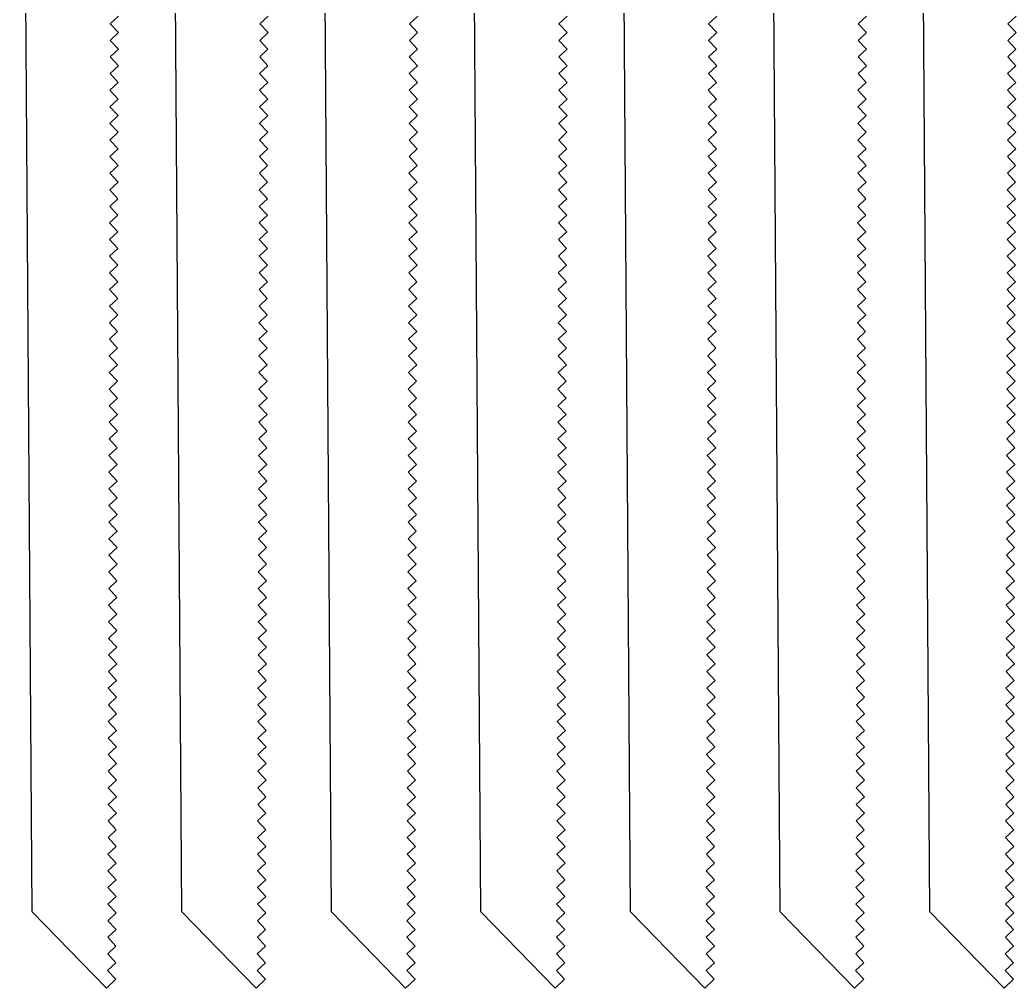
# Model space of a CAD drawing. Extents: x 12 to 2357, y -4 to 494.
# Drawn here: x 883.8 to 982.6, y 13.9 to 110 of the extents above; entities that cross this region are included whole.
import ezdxf

# ---------------------------------------------------------------- set-up
doc = ezdxf.new("R2010")
doc.units = 0
doc.layers.get('0').update_dxf_attribs({"linetype": 'CONTINUOUS'})

msp = doc.modelspace()

# ---------------------------------------------------------------- linework, layer by layer
for p, q in [((884.976, 21.448), (883.764, 197.342)), ((899.816, 21.448), (898.604, 197.342)), ((914.656, 21.448), (913.444, 197.342)), ((929.496, 21.448), (928.284, 197.342)), ((944.336, 21.448), (943.124, 197.342)), ((959.176, 21.448), (957.964, 197.342)), ((974.016, 21.448), (972.803, 197.342)), ((893.541, 110.362), (892.719, 109.585)), ((908.381, 110.362), (907.559, 109.585)), ((923.221, 110.362), (922.399, 109.585)), ((938.061, 110.362), (937.239, 109.585)), ((952.901, 110.362), (952.078, 109.585)), ((967.74, 110.362), (966.918, 109.585)), ((982.58, 110.362), (981.758, 109.585)), ((893.537, 108.708), (892.714, 107.942)), ((892.719, 109.585), (893.537, 108.708)), ((908.377, 108.708), (907.554, 107.942)), ((907.559, 109.585), (908.377, 108.708)), ((923.216, 108.708), (922.394, 107.942)), ((922.399, 109.585), (923.216, 108.708)), ((938.056, 108.708), (937.234, 107.942)), ((937.239, 109.585), (938.056, 108.708)), ((952.896, 108.708), (952.074, 107.942)), ((952.078, 109.585), (952.896, 108.708)), ((967.736, 108.708), (966.914, 107.942)), ((966.918, 109.585), (967.736, 108.708)), ((982.576, 108.708), (981.754, 107.942)), ((981.758, 109.585), (982.576, 108.708)), ((892.714, 107.942), (893.532, 107.065)), ((907.554, 107.942), (908.372, 107.065)), ((922.394, 107.942), (923.212, 107.065)), ((937.234, 107.942), (938.052, 107.065)), ((952.074, 107.942), (952.892, 107.065)), ((966.914, 107.942), (967.732, 107.065)), ((981.754, 107.942), (982.572, 107.065)), ((893.532, 107.065), (892.71, 106.298)), ((908.372, 107.065), (907.55, 106.298)), ((923.212, 107.065), (922.39, 106.298)), ((938.052, 107.065), (937.23, 106.298)), ((952.892, 107.065), (952.07, 106.298)), ((967.732, 107.065), (966.909, 106.298)), ((982.572, 107.065), (981.749, 106.298)), ((892.71, 106.298), (893.528, 105.411)), ((907.55, 106.298), (908.368, 105.411)), ((922.39, 106.298), (923.208, 105.411)), ((937.23, 106.298), (938.047, 105.411)), ((952.07, 106.298), (952.887, 105.411)), ((966.909, 106.298), (967.727, 105.411)), ((981.749, 106.298), (982.567, 105.411)), ((893.528, 105.411), (892.706, 104.644)), ((908.368, 105.411), (907.545, 104.644)), ((923.208, 105.411), (922.385, 104.644)), ((938.047, 105.411), (937.225, 104.644)), ((952.887, 105.411), (952.065, 104.644)), ((967.727, 105.411), (966.905, 104.644)), ((982.567, 105.411), (981.745, 104.644)), ((893.518, 103.773), (892.691, 103.002)), ((892.706, 104.644), (893.518, 103.773)), ((908.358, 103.773), (907.531, 103.002)), ((907.545, 104.644), (908.358, 103.773)), ((923.198, 103.773), (922.37, 103.002)), ((922.385, 104.644), (923.198, 103.773)), ((938.038, 103.773), (937.21, 103.002)), ((937.225, 104.644), (938.038, 103.773)), ((952.878, 103.773), (952.05, 103.002)), ((952.065, 104.644), (952.878, 103.773)), ((967.717, 103.773), (966.89, 103.002)), ((966.905, 104.644), (967.717, 103.773)), ((982.557, 103.773), (981.73, 103.002)), ((981.745, 104.644), (982.557, 103.773)), ((892.691, 103.002), (893.519, 102.113)), ((907.531, 103.002), (908.359, 102.113)), ((922.37, 103.002), (923.199, 102.113)), ((937.21, 103.002), (938.039, 102.113)), ((952.05, 103.002), (952.878, 102.113)), ((966.89, 103.002), (967.718, 102.113)), ((981.73, 103.002), (982.558, 102.113)), ((893.519, 102.113), (892.697, 101.347)), ((908.359, 102.113), (907.537, 101.347)), ((923.199, 102.113), (922.377, 101.347)), ((938.039, 102.113), (937.216, 101.347)), ((952.878, 102.113), (952.056, 101.347)), ((967.718, 102.113), (966.896, 101.347)), ((982.558, 102.113), (981.736, 101.347)), ((892.697, 101.347), (893.515, 100.47)), ((907.537, 101.347), (908.354, 100.47)), ((922.377, 101.347), (923.194, 100.47)), ((937.216, 101.347), (938.034, 100.47)), ((952.056, 101.347), (952.874, 100.47)), ((966.896, 101.347), (967.714, 100.47)), ((981.736, 101.347), (982.554, 100.47)), ((893.515, 100.47), (892.692, 99.703)), ((908.354, 100.47), (907.532, 99.703)), ((923.194, 100.47), (922.372, 99.703)), ((938.034, 100.47), (937.212, 99.703)), ((952.874, 100.47), (952.052, 99.703)), ((967.714, 100.47), (966.892, 99.703)), ((982.554, 100.47), (981.732, 99.703)), ((892.692, 99.703), (893.51, 98.816)), ((907.532, 99.703), (908.35, 98.816)), ((922.372, 99.703), (923.19, 98.816)), ((937.212, 99.703), (938.03, 98.816)), ((952.052, 99.703), (952.87, 98.816)), ((966.892, 99.703), (967.71, 98.816)), ((981.732, 99.703), (982.549, 98.816)), ((893.51, 98.816), (892.688, 98.049)), ((892.688, 98.049), (893.506, 97.172)), ((908.35, 98.816), (907.528, 98.049)), ((907.528, 98.049), (908.346, 97.172)), ((923.19, 98.816), (922.368, 98.049)), ((922.368, 98.049), (923.185, 97.172)), ((938.03, 98.816), (937.208, 98.049)), ((937.208, 98.049), (938.025, 97.172)), ((952.87, 98.816), (952.047, 98.049)), ((952.047, 98.049), (952.865, 97.172)), ((967.71, 98.816), (966.887, 98.049)), ((966.887, 98.049), (967.705, 97.172)), ((982.549, 98.816), (981.727, 98.049)), ((981.727, 98.049), (982.545, 97.172)), ((893.506, 97.172), (892.684, 96.406)), ((908.346, 97.172), (907.523, 96.406)), ((923.185, 97.172), (922.363, 96.406)), ((938.025, 97.172), (937.203, 96.406)), ((952.865, 97.172), (952.043, 96.406)), ((967.705, 97.172), (966.883, 96.406)), ((982.545, 97.172), (981.723, 96.406)), ((892.684, 96.406), (893.496, 95.534)), ((907.523, 96.406), (908.336, 95.534)), ((922.363, 96.406), (923.176, 95.534)), ((937.203, 96.406), (938.016, 95.534)), ((952.043, 96.406), (952.856, 95.534)), ((966.883, 96.406), (967.696, 95.534)), ((981.723, 96.406), (982.536, 95.534)), ((893.496, 95.534), (892.679, 94.762)), ((908.336, 95.534), (907.519, 94.762)), ((923.176, 95.534), (922.359, 94.762)), ((938.016, 95.534), (937.199, 94.762)), ((952.856, 95.534), (952.039, 94.762)), ((967.696, 95.534), (966.879, 94.762)), ((982.536, 95.534), (981.718, 94.762)), ((893.497, 93.885), (892.67, 93.114)), ((892.679, 94.762), (893.497, 93.885)), ((908.337, 93.885), (907.51, 93.114)), ((907.519, 94.762), (908.337, 93.885)), ((923.177, 93.885), (922.349, 93.114)), ((922.359, 94.762), (923.177, 93.885)), ((938.017, 93.885), (937.189, 93.114)), ((937.199, 94.762), (938.017, 93.885)), ((952.856, 93.885), (952.029, 93.114)), ((952.039, 94.762), (952.856, 93.885)), ((967.696, 93.885), (966.869, 93.114)), ((966.879, 94.762), (967.696, 93.885)), ((982.536, 93.885), (981.709, 93.114)), ((981.718, 94.762), (982.536, 93.885)), ((892.67, 93.114), (893.492, 92.231)), ((907.51, 93.114), (908.332, 92.231)), ((922.349, 93.114), (923.172, 92.231)), ((937.189, 93.114), (938.012, 92.231)), ((952.029, 93.114), (952.852, 92.231)), ((966.869, 93.114), (967.692, 92.231)), ((981.709, 93.114), (982.532, 92.231)), ((893.492, 92.231), (892.67, 91.464)), ((908.332, 92.231), (907.51, 91.464)), ((923.172, 92.231), (922.35, 91.464)), ((938.012, 92.231), (937.19, 91.464)), ((952.852, 92.231), (952.03, 91.464)), ((967.692, 92.231), (966.87, 91.464)), ((982.532, 92.231), (981.71, 91.464)), ((892.67, 91.464), (893.488, 90.588)), ((907.51, 91.464), (908.328, 90.588)), ((922.35, 91.464), (923.168, 90.588)), ((937.19, 91.464), (938.008, 90.588)), ((952.03, 91.464), (952.848, 90.588)), ((966.87, 91.464), (967.687, 90.588)), ((981.71, 91.464), (982.527, 90.588)), ((893.488, 90.588), (892.666, 89.821)), ((908.328, 90.588), (907.506, 89.821)), ((923.168, 90.588), (922.346, 89.821)), ((938.008, 90.588), (937.186, 89.821)), ((952.848, 90.588), (952.025, 89.821)), ((967.687, 90.588), (966.865, 89.821)), ((982.527, 90.588), (981.705, 89.821)), ((892.666, 89.821), (893.484, 88.934)), ((907.506, 89.821), (908.323, 88.934)), ((922.346, 89.821), (923.163, 88.934)), ((937.186, 89.821), (938.003, 88.934)), ((952.025, 89.821), (952.843, 88.934)), ((966.865, 89.821), (967.683, 88.934)), ((981.705, 89.821), (982.523, 88.934)), ((893.484, 88.934), (892.661, 88.167)), ((892.661, 88.167), (893.479, 87.29)), ((908.323, 88.934), (907.501, 88.167)), ((907.501, 88.167), (908.319, 87.29)), ((923.163, 88.934), (922.341, 88.167)), ((922.341, 88.167), (923.159, 87.29)), ((938.003, 88.934), (937.181, 88.167)), ((937.181, 88.167), (937.999, 87.29)), ((952.843, 88.934), (952.021, 88.167)), ((952.021, 88.167), (952.839, 87.29)), ((967.683, 88.934), (966.861, 88.167)), ((966.861, 88.167), (967.679, 87.29)), ((982.523, 88.934), (981.701, 88.167)), ((981.701, 88.167), (982.519, 87.29)), ((893.479, 87.29), (892.657, 86.523)), ((908.319, 87.29), (907.497, 86.523)), ((923.159, 87.29), (922.337, 86.523)), ((937.999, 87.29), (937.177, 86.523)), ((952.839, 87.29), (952.017, 86.523)), ((967.679, 87.29), (966.856, 86.523)), ((982.519, 87.29), (981.696, 86.523)), ((892.657, 86.523), (893.475, 85.636)), ((907.497, 86.523), (908.315, 85.636)), ((922.337, 86.523), (923.155, 85.636)), ((937.177, 86.523), (937.994, 85.636)), ((952.017, 86.523), (952.834, 85.636)), ((966.856, 86.523), (967.674, 85.636)), ((981.696, 86.523), (982.514, 85.636)), ((893.475, 85.636), (892.653, 84.87)), ((908.315, 85.636), (907.492, 84.87)), ((923.155, 85.636), (922.332, 84.87)), ((937.994, 85.636), (937.172, 84.87)), ((952.834, 85.636), (952.012, 84.87)), ((967.674, 85.636), (966.852, 84.87)), ((982.514, 85.636), (981.692, 84.87)), ((892.653, 84.87), (893.47, 83.993)), ((907.492, 84.87), (908.31, 83.993)), ((922.332, 84.87), (923.15, 83.993)), ((937.172, 84.87), (937.99, 83.993)), ((952.012, 84.87), (952.83, 83.993)), ((966.852, 84.87), (967.67, 83.993)), ((981.692, 84.87), (982.51, 83.993)), ((893.47, 83.993), (892.648, 83.216)), ((892.648, 83.216), (893.466, 82.339)), ((908.31, 83.993), (907.488, 83.216)), ((907.488, 83.216), (908.306, 82.339)), ((923.15, 83.993), (922.328, 83.216)), ((922.328, 83.216), (923.146, 82.339)), ((937.99, 83.993), (937.168, 83.216)), ((937.168, 83.216), (937.986, 82.339)), ((952.83, 83.993), (952.008, 83.216)), ((952.008, 83.216), (952.825, 82.339)), ((967.67, 83.993), (966.848, 83.216)), ((966.848, 83.216), (967.665, 82.339)), ((982.51, 83.993), (981.687, 83.216)), ((981.687, 83.216), (982.505, 82.339)), ((893.466, 82.339), (892.644, 81.572)), ((908.306, 82.339), (907.484, 81.572)), ((923.146, 82.339), (922.324, 81.572)), ((937.986, 82.339), (937.163, 81.572)), ((952.825, 82.339), (952.003, 81.572)), ((967.665, 82.339), (966.843, 81.572)), ((982.505, 82.339), (981.683, 81.572)), ((892.644, 81.572), (893.462, 80.695)), ((907.484, 81.572), (908.301, 80.695)), ((922.324, 81.572), (923.141, 80.695)), ((937.163, 81.572), (937.981, 80.695)), ((952.003, 81.572), (952.821, 80.695)), ((966.843, 81.572), (967.661, 80.695)), ((981.683, 81.572), (982.501, 80.695)), ((893.462, 80.695), (892.639, 79.918)), ((908.301, 80.695), (907.479, 79.918)), ((923.141, 80.695), (922.319, 79.918)), ((937.981, 80.695), (937.159, 79.918)), ((952.821, 80.695), (951.999, 79.918)), ((967.661, 80.695), (966.839, 79.918)), ((982.501, 80.695), (981.679, 79.918)), ((892.639, 79.918), (893.457, 79.041)), ((907.479, 79.918), (908.297, 79.041)), ((922.319, 79.918), (923.137, 79.041)), ((937.159, 79.918), (937.977, 79.041)), ((951.999, 79.918), (952.817, 79.041)), ((966.839, 79.918), (967.657, 79.041)), ((981.679, 79.918), (982.496, 79.041)), ((893.457, 79.041), (892.635, 78.275)), ((892.635, 78.275), (893.453, 77.398)), ((908.297, 79.041), (907.475, 78.275)), ((907.475, 78.275), (908.293, 77.398)), ((923.137, 79.041), (922.315, 78.275)), ((922.315, 78.275), (923.132, 77.398)), ((937.977, 79.041), (937.155, 78.275)), ((937.155, 78.275), (937.972, 77.398)), ((952.817, 79.041), (951.994, 78.275)), ((951.994, 78.275), (952.812, 77.398)), ((967.657, 79.041), (966.834, 78.275)), ((966.834, 78.275), (967.652, 77.398)), ((982.496, 79.041), (981.674, 78.275)), ((981.674, 78.275), (982.492, 77.398)), ((893.453, 77.398), (892.63, 76.631)), ((908.293, 77.398), (907.47, 76.631)), ((923.132, 77.398), (922.31, 76.631)), ((937.972, 77.398), (937.15, 76.631)), ((952.812, 77.398), (951.99, 76.631)), ((967.652, 77.398), (966.83, 76.631)), ((982.492, 77.398), (981.67, 76.631)), ((892.63, 76.631), (893.448, 75.744)), ((907.47, 76.631), (908.288, 75.744)), ((922.31, 76.631), (923.128, 75.744)), ((937.15, 76.631), (937.968, 75.744)), ((951.99, 76.631), (952.808, 75.744)), ((966.83, 76.631), (967.648, 75.744)), ((981.67, 76.631), (982.488, 75.744)), ((893.448, 75.744), (892.626, 74.977)), ((908.288, 75.744), (907.466, 74.977)), ((923.128, 75.744), (922.306, 74.977)), ((937.968, 75.744), (937.146, 74.977)), ((952.808, 75.744), (951.986, 74.977)), ((967.648, 75.744), (966.826, 74.977)), ((982.488, 75.744), (981.665, 74.977)), ((892.626, 74.977), (893.438, 74.106)), ((907.466, 74.977), (908.278, 74.106)), ((922.306, 74.977), (923.118, 74.106)), ((937.146, 74.977), (937.958, 74.106)), ((951.986, 74.977), (952.798, 74.106)), ((966.826, 74.977), (967.638, 74.106)), ((981.665, 74.977), (982.478, 74.106)), ((893.438, 74.106), (892.611, 73.334)), ((892.611, 73.334), (893.439, 72.446)), ((908.278, 74.106), (907.451, 73.334)), ((907.451, 73.334), (908.279, 72.446)), ((923.118, 74.106), (922.291, 73.334)), ((922.291, 73.334), (923.119, 72.446)), ((937.958, 74.106), (937.131, 73.334)), ((937.131, 73.334), (937.959, 72.446)), ((952.798, 74.106), (951.971, 73.334)), ((951.971, 73.334), (952.799, 72.446)), ((967.638, 74.106), (966.811, 73.334)), ((966.811, 73.334), (967.639, 72.446)), ((982.478, 74.106), (981.651, 73.334)), ((981.651, 73.334), (982.479, 72.446)), ((893.439, 72.446), (892.617, 71.68)), ((908.279, 72.446), (907.457, 71.68)), ((923.119, 72.446), (922.297, 71.68)), ((937.959, 72.446), (937.137, 71.68)), ((952.799, 72.446), (951.977, 71.68)), ((967.639, 72.446), (966.817, 71.68)), ((982.479, 72.446), (981.657, 71.68)), ((892.617, 71.68), (893.435, 70.803)), ((907.457, 71.68), (908.275, 70.803)), ((922.297, 71.68), (923.115, 70.803)), ((937.137, 71.68), (937.955, 70.803)), ((951.977, 71.68), (952.795, 70.803)), ((966.817, 71.68), (967.634, 70.803)), ((981.657, 71.68), (982.474, 70.803)), ((893.435, 70.803), (892.613, 70.036)), ((908.275, 70.803), (907.453, 70.036)), ((923.115, 70.803), (922.293, 70.036)), ((937.955, 70.803), (937.132, 70.036)), ((952.795, 70.803), (951.972, 70.036)), ((967.634, 70.803), (966.812, 70.036)), ((982.474, 70.803), (981.652, 70.036)), ((892.613, 70.036), (893.431, 69.149)), ((907.453, 70.036), (908.27, 69.149)), ((922.293, 70.036), (923.11, 69.149)), ((937.132, 70.036), (937.95, 69.149)), ((951.972, 70.036), (952.79, 69.149)), ((966.812, 70.036), (967.63, 69.149)), ((981.652, 70.036), (982.47, 69.149)), ((893.431, 69.149), (892.608, 68.382)), ((892.608, 68.382), (893.426, 67.505)), ((908.27, 69.149), (907.448, 68.382)), ((907.448, 68.382), (908.266, 67.505)), ((923.11, 69.149), (922.288, 68.382)), ((922.288, 68.382), (923.106, 67.505)), ((937.95, 69.149), (937.128, 68.382)), ((937.128, 68.382), (937.946, 67.505)), ((952.79, 69.149), (951.968, 68.382)), ((951.968, 68.382), (952.786, 67.505)), ((967.63, 69.149), (966.808, 68.382)), ((966.808, 68.382), (967.626, 67.505)), ((982.47, 69.149), (981.648, 68.382)), ((981.648, 68.382), (982.465, 67.505)), ((893.426, 67.505), (892.594, 66.729)), ((908.266, 67.505), (907.434, 66.729)), ((923.106, 67.505), (922.274, 66.729)), ((937.946, 67.505), (937.113, 66.729)), ((952.786, 67.505), (951.953, 66.729)), ((967.626, 67.505), (966.793, 66.729)), ((982.465, 67.505), (981.633, 66.729)), ((892.594, 66.729), (893.417, 65.847)), ((907.434, 66.729), (908.257, 65.847)), ((922.274, 66.729), (923.096, 65.847)), ((937.113, 66.729), (937.936, 65.847)), ((951.953, 66.729), (952.776, 65.847)), ((966.793, 66.729), (967.616, 65.847)), ((981.633, 66.729), (982.456, 65.847)), ((893.417, 65.847), (892.6, 65.074)), ((908.257, 65.847), (907.439, 65.074)), ((923.096, 65.847), (922.279, 65.074)), ((937.936, 65.847), (937.119, 65.074)), ((952.776, 65.847), (951.959, 65.074)), ((967.616, 65.847), (966.799, 65.074)), ((982.456, 65.847), (981.639, 65.074)), ((892.6, 65.074), (893.417, 64.198)), ((907.439, 65.074), (908.257, 64.198)), ((922.279, 65.074), (923.097, 64.198)), ((937.119, 65.074), (937.937, 64.198)), ((951.959, 65.074), (952.777, 64.198)), ((966.799, 65.074), (967.617, 64.198)), ((981.639, 65.074), (982.457, 64.198)), ((893.417, 64.198), (892.59, 63.426)), ((892.59, 63.426), (893.413, 62.544)), ((908.257, 64.198), (907.43, 63.426)), ((907.43, 63.426), (908.253, 62.544)), ((923.097, 64.198), (922.27, 63.426)), ((922.27, 63.426), (923.093, 62.544)), ((937.937, 64.198), (937.11, 63.426)), ((937.11, 63.426), (937.933, 62.544)), ((952.777, 64.198), (951.95, 63.426)), ((951.95, 63.426), (952.772, 62.544)), ((967.617, 64.198), (966.789, 63.426)), ((966.789, 63.426), (967.612, 62.544)), ((982.457, 64.198), (981.629, 63.426)), ((981.629, 63.426), (982.452, 62.544)), ((893.413, 62.544), (892.591, 61.777)), ((908.253, 62.544), (907.431, 61.777)), ((923.093, 62.544), (922.27, 61.777)), ((937.933, 62.544), (937.11, 61.777)), ((952.772, 62.544), (951.95, 61.777)), ((967.612, 62.544), (966.79, 61.777)), ((982.452, 62.544), (981.63, 61.777)), ((892.591, 61.777), (893.408, 60.9)), ((907.431, 61.777), (908.248, 60.9)), ((922.27, 61.777), (923.088, 60.9)), ((937.11, 61.777), (937.928, 60.9)), ((951.95, 61.777), (952.768, 60.9)), ((966.79, 61.777), (967.608, 60.9)), ((981.63, 61.777), (982.448, 60.9)), ((893.408, 60.9), (892.586, 60.133)), ((908.248, 60.9), (907.426, 60.133)), ((923.088, 60.9), (922.266, 60.133)), ((937.928, 60.9), (937.106, 60.133)), ((952.768, 60.9), (951.946, 60.133)), ((967.608, 60.9), (966.786, 60.133)), ((982.448, 60.9), (981.626, 60.133)), ((892.586, 60.133), (893.404, 59.246)), ((907.426, 60.133), (908.244, 59.246)), ((922.266, 60.133), (923.084, 59.246)), ((937.106, 60.133), (937.924, 59.246)), ((951.946, 60.133), (952.764, 59.246)), ((966.786, 60.133), (967.603, 59.246)), ((981.626, 60.133), (982.443, 59.246)), ((893.404, 59.246), (892.582, 58.48)), ((892.582, 58.48), (893.4, 57.603)), ((908.244, 59.246), (907.422, 58.48)), ((907.422, 58.48), (908.24, 57.603)), ((923.084, 59.246), (922.262, 58.48)), ((922.262, 58.48), (923.079, 57.603)), ((937.924, 59.246), (937.101, 58.48)), ((937.101, 58.48), (937.919, 57.603)), ((952.764, 59.246), (951.941, 58.48)), ((951.941, 58.48), (952.759, 57.603)), ((967.603, 59.246), (966.781, 58.48)), ((966.781, 58.48), (967.599, 57.603)), ((982.443, 59.246), (981.621, 58.48)), ((981.621, 58.48), (982.439, 57.603)), ((893.4, 57.603), (892.577, 56.836)), ((908.24, 57.603), (907.417, 56.836)), ((923.079, 57.603), (922.257, 56.836)), ((937.919, 57.603), (937.097, 56.836)), ((952.759, 57.603), (951.937, 56.836)), ((967.599, 57.603), (966.777, 56.836)), ((982.439, 57.603), (981.617, 56.836)), ((892.577, 56.836), (893.395, 55.949)), ((907.417, 56.836), (908.235, 55.949)), ((922.257, 56.836), (923.075, 55.949)), ((937.097, 56.836), (937.915, 55.949)), ((951.937, 56.836), (952.755, 55.949)), ((966.777, 56.836), (967.595, 55.949)), ((981.617, 56.836), (982.435, 55.949)), ((893.395, 55.949), (892.573, 55.182)), ((908.235, 55.949), (907.413, 55.182)), ((923.075, 55.949), (922.253, 55.182)), ((937.915, 55.949), (937.093, 55.182)), ((952.755, 55.949), (951.933, 55.182)), ((967.595, 55.949), (966.772, 55.182)), ((982.435, 55.949), (981.612, 55.182)), ((892.573, 55.182), (893.391, 54.305)), ((907.413, 55.182), (908.231, 54.305)), ((922.253, 55.182), (923.071, 54.305)), ((937.093, 55.182), (937.91, 54.305)), ((951.933, 55.182), (952.75, 54.305)), ((966.772, 55.182), (967.59, 54.305)), ((981.612, 55.182), (982.43, 54.305)), ((893.391, 54.305), (892.569, 53.528)), ((892.569, 53.528), (893.386, 52.651)), ((908.231, 54.305), (907.408, 53.528)), ((907.408, 53.528), (908.226, 52.651)), ((923.071, 54.305), (922.248, 53.528)), ((922.248, 53.528), (923.066, 52.651)), ((937.91, 54.305), (937.088, 53.528)), ((937.088, 53.528), (937.906, 52.651)), ((952.75, 54.305), (951.928, 53.528)), ((951.928, 53.528), (952.746, 52.651)), ((967.59, 54.305), (966.768, 53.528)), ((966.768, 53.528), (967.586, 52.651)), ((982.43, 54.305), (981.608, 53.528)), ((981.608, 53.528), (982.426, 52.651)), ((893.386, 52.651), (892.564, 51.885)), ((908.226, 52.651), (907.404, 51.885)), ((923.066, 52.651), (922.244, 51.885)), ((937.906, 52.651), (937.084, 51.885)), ((952.746, 52.651), (951.924, 51.885)), ((967.586, 52.651), (966.764, 51.885)), ((982.426, 52.651), (981.603, 51.885)), ((892.564, 51.885), (893.382, 51.008)), ((907.404, 51.885), (908.222, 51.008)), ((922.244, 51.885), (923.062, 51.008)), ((937.084, 51.885), (937.902, 51.008)), ((951.924, 51.885), (952.741, 51.008)), ((966.764, 51.885), (967.581, 51.008)), ((981.603, 51.885), (982.421, 51.008)), ((893.382, 51.008), (892.56, 50.231)), ((908.222, 51.008), (907.4, 50.231)), ((923.062, 51.008), (922.239, 50.231)), ((937.902, 51.008), (937.079, 50.231)), ((952.741, 51.008), (951.919, 50.231)), ((967.581, 51.008), (966.759, 50.231)), ((982.421, 51.008), (981.599, 50.231)), ((892.56, 50.231), (893.377, 49.354)), ((907.4, 50.231), (908.217, 49.354)), ((922.239, 50.231), (923.057, 49.354)), ((937.079, 50.231), (937.897, 49.354)), ((951.919, 50.231), (952.737, 49.354)), ((966.759, 50.231), (967.577, 49.354)), ((981.599, 50.231), (982.417, 49.354)), ((893.377, 49.354), (892.555, 48.587)), ((892.555, 48.587), (893.373, 47.71)), ((908.217, 49.354), (907.395, 48.587)), ((907.395, 48.587), (908.213, 47.71)), ((923.057, 49.354), (922.235, 48.587)), ((922.235, 48.587), (923.053, 47.71)), ((937.897, 49.354), (937.075, 48.587)), ((937.075, 48.587), (937.893, 47.71)), ((952.737, 49.354), (951.915, 48.587)), ((951.915, 48.587), (952.733, 47.71)), ((967.577, 49.354), (966.755, 48.587)), ((966.755, 48.587), (967.573, 47.71)), ((982.417, 49.354), (981.595, 48.587)), ((981.595, 48.587), (982.412, 47.71)), ((893.373, 47.71), (892.551, 46.943)), ((908.213, 47.71), (907.391, 46.943)), ((923.053, 47.71), (922.231, 46.943)), ((937.893, 47.71), (937.071, 46.943)), ((952.733, 47.71), (951.91, 46.943)), ((967.573, 47.71), (966.75, 46.943)), ((982.412, 47.71), (981.59, 46.943)), ((892.551, 46.943), (893.369, 46.056)), ((907.391, 46.943), (908.209, 46.056)), ((922.231, 46.943), (923.048, 46.056)), ((937.071, 46.943), (937.888, 46.056)), ((951.91, 46.943), (952.728, 46.056)), ((966.75, 46.943), (967.568, 46.056)), ((981.59, 46.943), (982.408, 46.056)), ((893.369, 46.056), (892.546, 45.29)), ((908.209, 46.056), (907.386, 45.29)), ((923.048, 46.056), (922.226, 45.29)), ((937.888, 46.056), (937.066, 45.29)), ((952.728, 46.056), (951.906, 45.29)), ((967.568, 46.056), (966.746, 45.29)), ((982.408, 46.056), (981.586, 45.29)), ((892.546, 45.29), (893.359, 44.418)), ((907.386, 45.29), (908.199, 44.418)), ((922.226, 45.29), (923.039, 44.418)), ((937.066, 45.29), (937.879, 44.418)), ((951.906, 45.29), (952.718, 44.418)), ((966.746, 45.29), (967.558, 44.418)), ((981.586, 45.29), (982.398, 44.418)), ((893.359, 44.418), (892.532, 43.647)), ((892.532, 43.647), (893.36, 42.759)), ((908.199, 44.418), (907.371, 43.647)), ((907.371, 43.647), (908.2, 42.759)), ((923.039, 44.418), (922.211, 43.647)), ((922.211, 43.647), (923.04, 42.759)), ((937.879, 44.418), (937.051, 43.647)), ((937.051, 43.647), (937.879, 42.759)), ((952.718, 44.418), (951.891, 43.647)), ((951.891, 43.647), (952.719, 42.759)), ((967.558, 44.418), (966.731, 43.647)), ((966.731, 43.647), (967.559, 42.759)), ((982.398, 44.418), (981.571, 43.647)), ((981.571, 43.647), (982.399, 42.759)), ((893.36, 42.759), (892.538, 41.992)), ((908.2, 42.759), (907.378, 41.992)), ((923.04, 42.759), (922.217, 41.992)), ((937.879, 42.759), (937.057, 41.992)), ((952.719, 42.759), (951.897, 41.992)), ((967.559, 42.759), (966.737, 41.992)), ((982.399, 42.759), (981.577, 41.992)), ((892.538, 41.992), (893.355, 41.115)), ((907.378, 41.992), (908.195, 41.115)), ((922.217, 41.992), (923.035, 41.115)), ((937.057, 41.992), (937.875, 41.115)), ((951.897, 41.992), (952.715, 41.115)), ((966.737, 41.992), (967.555, 41.115)), ((981.577, 41.992), (982.395, 41.115)), ((893.355, 41.115), (892.533, 40.348)), ((908.195, 41.115), (907.373, 40.348)), ((923.035, 41.115), (922.213, 40.348)), ((937.875, 41.115), (937.053, 40.348)), ((952.715, 41.115), (951.893, 40.348)), ((967.555, 41.115), (966.733, 40.348)), ((982.395, 41.115), (981.573, 40.348)), ((892.533, 40.348), (893.351, 39.461)), ((907.373, 40.348), (908.191, 39.461)), ((922.213, 40.348), (923.031, 39.461)), ((937.053, 40.348), (937.871, 39.461)), ((951.893, 40.348), (952.711, 39.461)), ((966.733, 40.348), (967.55, 39.461)), ((981.573, 40.348), (982.39, 39.461)), ((893.351, 39.461), (892.529, 38.695)), ((892.529, 38.695), (893.347, 37.818)), ((908.191, 39.461), (907.369, 38.695)), ((907.369, 38.695), (908.186, 37.818)), ((923.031, 39.461), (922.209, 38.695)), ((922.209, 38.695), (923.026, 37.818)), ((937.871, 39.461), (937.048, 38.695)), ((937.048, 38.695), (937.866, 37.818)), ((952.711, 39.461), (951.888, 38.695)), ((951.888, 38.695), (952.706, 37.818)), ((967.55, 39.461), (966.728, 38.695)), ((966.728, 38.695), (967.546, 37.818)), ((982.39, 39.461), (981.568, 38.695)), ((981.568, 38.695), (982.386, 37.818)), ((893.347, 37.818), (892.524, 37.051)), ((908.186, 37.818), (907.364, 37.051)), ((923.026, 37.818), (922.204, 37.051)), ((937.866, 37.818), (937.044, 37.051)), ((952.706, 37.818), (951.884, 37.051)), ((967.546, 37.818), (966.724, 37.051)), ((982.386, 37.818), (981.564, 37.051)), ((892.524, 37.051), (893.337, 36.179)), ((907.364, 37.051), (908.177, 36.179)), ((922.204, 37.051), (923.017, 36.179)), ((937.044, 37.051), (937.857, 36.179)), ((951.884, 37.051), (952.697, 36.179)), ((966.724, 37.051), (967.537, 36.179)), ((981.564, 37.051), (982.376, 36.179)), ((893.337, 36.179), (892.52, 35.407)), ((908.177, 36.179), (907.36, 35.407)), ((923.017, 36.179), (922.2, 35.407)), ((937.857, 36.179), (937.04, 35.407)), ((952.697, 36.179), (951.88, 35.407)), ((967.537, 36.179), (966.719, 35.407)), ((982.376, 36.179), (981.559, 35.407)), ((892.52, 35.407), (893.338, 34.53)), ((907.36, 35.407), (908.178, 34.53)), ((922.2, 35.407), (923.018, 34.53)), ((937.04, 35.407), (937.857, 34.53)), ((951.88, 35.407), (952.697, 34.53)), ((966.719, 35.407), (967.537, 34.53)), ((981.559, 35.407), (982.377, 34.53)), ((893.338, 34.53), (892.51, 33.759)), ((892.51, 33.759), (893.333, 32.877)), ((908.178, 34.53), (907.35, 33.759)), ((907.35, 33.759), (908.173, 32.877)), ((923.018, 34.53), (922.19, 33.759)), ((922.19, 33.759), (923.013, 32.877)), ((937.857, 34.53), (937.03, 33.759)), ((937.03, 33.759), (937.853, 32.877)), ((952.697, 34.53), (951.87, 33.759)), ((951.87, 33.759), (952.693, 32.877)), ((967.537, 34.53), (966.71, 33.759)), ((966.71, 33.759), (967.533, 32.877)), ((982.377, 34.53), (981.55, 33.759)), ((981.55, 33.759), (982.373, 32.877)), ((893.333, 32.877), (892.511, 32.11)), ((908.173, 32.877), (907.351, 32.11)), ((923.013, 32.877), (922.191, 32.11)), ((937.853, 32.877), (937.031, 32.11)), ((952.693, 32.877), (951.871, 32.11)), ((967.533, 32.877), (966.711, 32.11)), ((982.373, 32.877), (981.55, 32.11)), ((892.511, 32.11), (893.329, 31.233)), ((907.351, 32.11), (908.169, 31.233)), ((922.191, 32.11), (923.009, 31.233)), ((937.031, 32.11), (937.849, 31.233)), ((951.871, 32.11), (952.688, 31.233)), ((966.711, 32.11), (967.528, 31.233)), ((981.55, 32.11), (982.368, 31.233)), ((893.329, 31.233), (892.507, 30.466)), ((908.169, 31.233), (907.347, 30.466)), ((923.009, 31.233), (922.187, 30.466)), ((937.849, 31.233), (937.026, 30.466)), ((952.688, 31.233), (951.866, 30.466)), ((967.528, 31.233), (966.706, 30.466)), ((982.368, 31.233), (981.546, 30.466)), ((892.507, 30.466), (893.324, 29.579)), ((907.347, 30.466), (908.164, 29.579)), ((922.187, 30.466), (923.004, 29.579)), ((937.026, 30.466), (937.844, 29.579)), ((951.866, 30.466), (952.684, 29.579)), ((966.706, 30.466), (967.524, 29.579)), ((981.546, 30.466), (982.364, 29.579)), ((893.324, 29.579), (892.502, 28.812)), ((892.502, 28.812), (893.32, 27.935)), ((908.164, 29.579), (907.342, 28.812)), ((907.342, 28.812), (908.16, 27.935)), ((923.004, 29.579), (922.182, 28.812)), ((922.182, 28.812), (923, 27.935)), ((937.844, 29.579), (937.022, 28.812)), ((937.022, 28.812), (937.84, 27.935)), ((952.684, 29.579), (951.862, 28.812)), ((951.862, 28.812), (952.68, 27.935)), ((967.524, 29.579), (966.702, 28.812)), ((966.702, 28.812), (967.52, 27.935)), ((982.364, 29.579), (981.542, 28.812)), ((981.542, 28.812), (982.359, 27.935)), ((893.32, 27.935), (892.498, 27.169)), ((908.16, 27.935), (907.338, 27.169)), ((923, 27.935), (922.178, 27.169)), ((937.84, 27.935), (937.018, 27.169)), ((952.68, 27.935), (951.857, 27.169)), ((967.52, 27.935), (966.697, 27.169)), ((982.359, 27.935), (981.537, 27.169)), ((892.498, 27.169), (893.316, 26.282)), ((907.338, 27.169), (908.156, 26.282)), ((922.178, 27.169), (922.995, 26.282)), ((937.018, 27.169), (937.835, 26.282)), ((951.857, 27.169), (952.675, 26.282)), ((966.697, 27.169), (967.515, 26.282)), ((981.537, 27.169), (982.355, 26.282)), ((893.316, 26.282), (892.493, 25.515)), ((908.156, 26.282), (907.333, 25.515)), ((922.995, 26.282), (922.173, 25.515)), ((937.835, 26.282), (937.013, 25.515)), ((952.675, 26.282), (951.853, 25.515)), ((967.515, 26.282), (966.693, 25.515)), ((982.355, 26.282), (981.533, 25.515)), ((892.493, 25.515), (893.311, 24.638)), ((907.333, 25.515), (908.151, 24.638)), ((922.173, 25.515), (922.991, 24.638)), ((937.013, 25.515), (937.831, 24.638)), ((951.853, 25.515), (952.671, 24.638)), ((966.693, 25.515), (967.511, 24.638)), ((981.533, 25.515), (982.351, 24.638)), ((893.311, 24.638), (892.489, 23.861)), ((892.489, 23.861), (893.307, 22.984)), ((908.151, 24.638), (907.329, 23.861)), ((907.329, 23.861), (908.147, 22.984)), ((922.991, 24.638), (922.169, 23.861)), ((922.169, 23.861), (922.987, 22.984)), ((937.831, 24.638), (937.009, 23.861)), ((937.009, 23.861), (937.826, 22.984)), ((952.671, 24.638), (951.849, 23.861)), ((951.849, 23.861), (952.666, 22.984)), ((967.511, 24.638), (966.688, 23.861)), ((966.688, 23.861), (967.506, 22.984)), ((982.351, 24.638), (981.528, 23.861)), ((981.528, 23.861), (982.346, 22.984)), ((893.307, 22.984), (892.485, 22.217)), ((908.147, 22.984), (907.325, 22.217)), ((922.987, 22.984), (922.164, 22.217)), ((937.826, 22.984), (937.004, 22.217)), ((952.666, 22.984), (951.844, 22.217)), ((967.506, 22.984), (966.684, 22.217)), ((982.346, 22.984), (981.524, 22.217)), ((892.485, 22.217), (893.302, 21.34)), ((907.325, 22.217), (908.142, 21.34)), ((922.164, 22.217), (922.982, 21.34)), ((937.004, 22.217), (937.822, 21.34)), ((951.844, 22.217), (952.662, 21.34)), ((966.684, 22.217), (967.502, 21.34)), ((981.524, 22.217), (982.342, 21.34)), ((892.343, 13.878), (884.976, 21.448)), ((893.302, 21.34), (892.48, 20.564)), ((907.183, 13.878), (899.816, 21.448)), ((908.142, 21.34), (907.32, 20.564)), ((922.023, 13.878), (914.656, 21.448)), ((922.982, 21.34), (922.16, 20.564)), ((936.863, 13.878), (929.496, 21.448)), ((937.822, 21.34), (937, 20.564)), ((951.703, 13.878), (944.336, 21.448)), ((952.662, 21.34), (951.84, 20.564)), ((966.543, 13.878), (959.176, 21.448)), ((967.502, 21.34), (966.68, 20.564)), ((981.383, 13.878), (974.016, 21.448)), ((982.342, 21.34), (981.52, 20.564)), ((892.48, 20.564), (893.298, 19.687)), ((907.32, 20.564), (908.138, 19.687)), ((922.16, 20.564), (922.978, 19.687)), ((937, 20.564), (937.818, 19.687)), ((951.84, 20.564), (952.658, 19.687)), ((966.68, 20.564), (967.497, 19.687)), ((981.52, 20.564), (982.337, 19.687)), ((893.298, 19.687), (892.476, 18.92)), ((892.476, 18.92), (893.294, 18.043)), ((908.138, 19.687), (907.316, 18.92)), ((907.316, 18.92), (908.133, 18.043)), ((922.978, 19.687), (922.156, 18.92)), ((922.156, 18.92), (922.973, 18.043)), ((937.818, 19.687), (936.995, 18.92)), ((936.995, 18.92), (937.813, 18.043)), ((952.658, 19.687), (951.835, 18.92)), ((951.835, 18.92), (952.653, 18.043)), ((967.497, 19.687), (966.675, 18.92)), ((966.675, 18.92), (967.493, 18.043)), ((982.337, 19.687), (981.515, 18.92)), ((981.515, 18.92), (982.333, 18.043)), ((893.294, 18.043), (892.471, 17.276)), ((908.133, 18.043), (907.311, 17.276)), ((922.973, 18.043), (922.151, 17.276)), ((937.813, 18.043), (936.991, 17.276)), ((952.653, 18.043), (951.831, 17.276)), ((967.493, 18.043), (966.671, 17.276)), ((982.333, 18.043), (981.511, 17.276)), ((892.471, 17.276), (893.289, 16.389)), ((907.311, 17.276), (908.129, 16.389)), ((922.151, 17.276), (922.969, 16.389)), ((936.991, 17.276), (937.809, 16.389)), ((951.831, 17.276), (952.649, 16.389)), ((966.671, 17.276), (967.489, 16.389)), ((981.511, 17.276), (982.328, 16.389)), ((893.289, 16.389), (892.467, 15.622)), ((908.129, 16.389), (907.307, 15.622)), ((922.969, 16.389), (922.147, 15.622)), ((937.809, 16.389), (936.987, 15.622)), ((952.649, 16.389), (951.826, 15.622)), ((967.489, 16.389), (966.666, 15.622)), ((982.328, 16.389), (981.506, 15.622)), ((892.467, 15.622), (893.279, 14.751)), ((907.307, 15.622), (908.119, 14.751)), ((922.147, 15.622), (922.959, 14.751)), ((936.987, 15.622), (937.799, 14.751)), ((951.826, 15.622), (952.639, 14.751)), ((966.666, 15.622), (967.479, 14.751)), ((981.506, 15.622), (982.319, 14.751)), ((893.279, 14.751), (892.343, 13.878)), ((908.119, 14.751), (907.183, 13.878)), ((922.959, 14.751), (922.023, 13.878)), ((937.799, 14.751), (936.863, 13.878)), ((952.639, 14.751), (951.703, 13.878)), ((967.479, 14.751), (966.543, 13.878)), ((982.319, 14.751), (981.383, 13.878))]:
    msp.add_line(p, q)

doc.saveas('drawing.dxf')
